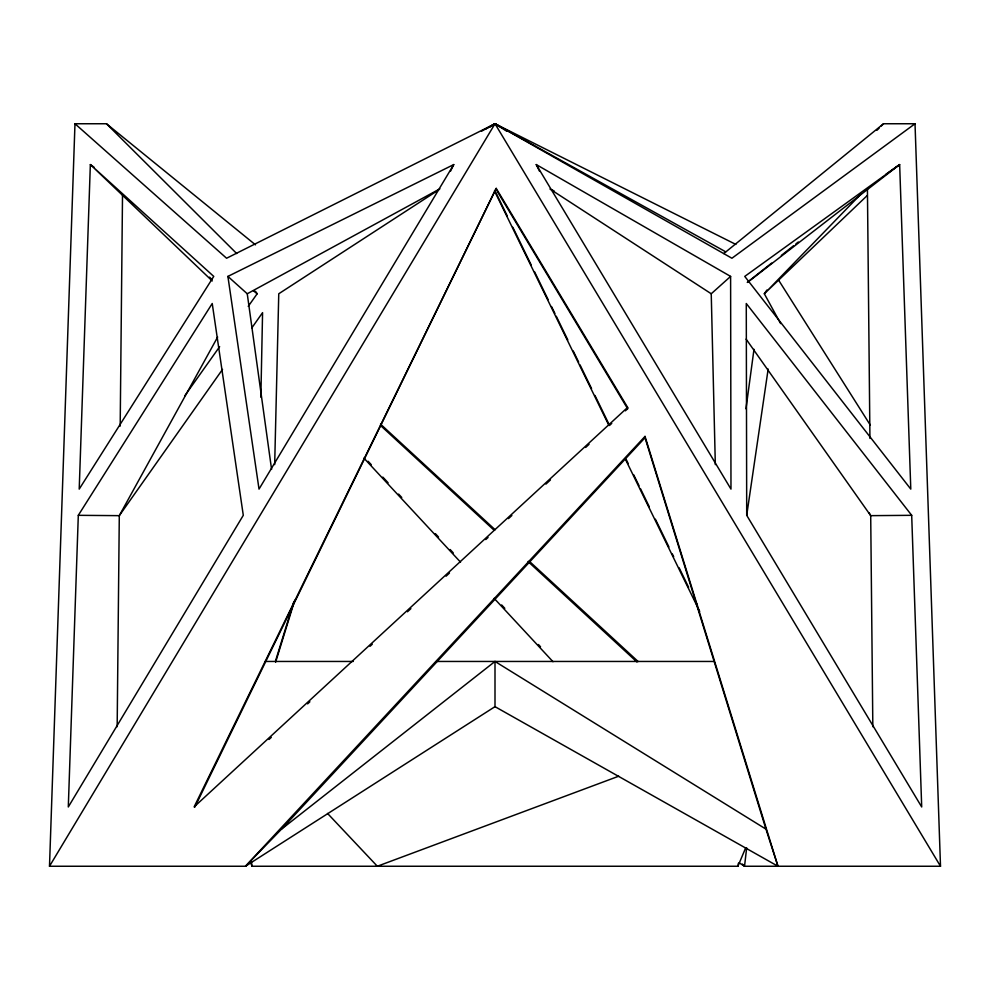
<?xml version="1.0" encoding="UTF-8"?>
<svg xmlns="http://www.w3.org/2000/svg" width="990" height="990" viewBox="0 0 990 990"><rect width="100%" height="100%" fill="white"/><g stroke="black" fill="none" stroke-linecap="round" stroke-linejoin="round"><path stroke-width="1.49" d="M117.167 726.722L119.295 515.654L217.651 337.021M120.186 426.108L122.513 195.079M260.853 397.238L262.573 312.654L251.893 327.789M274.675 464.632L278.759 293.77L438.706 189.882M495 706.662L777.967 866.25L765.963 829.125L495 661.456L495 706.662L245.471 866.25L49.5 866.25L74.98 123.75L106.475 123.75L255.494 244.839M78.309 515.32L68.298 806.974L243.292 515.32L212.231 303.509L78.309 515.32L119.295 515.654L222.527 369.394M746.67 847.836L744.529 866.25L940.5 866.25L915.02 123.75L883.526 123.75L723.777 253.564M745.965 408.821L753.996 349.284M746.707 515.32L746.274 303.509L911.691 515.32L921.702 806.974L746.707 515.32L768.166 369.035M250.272 861.981L252.079 866.25L737.921 866.25L738.404 863.206M275.604 662.223L294.772 600.2M275.542 660.924L293.807 601.833M737.921 866.25L745.73 847.725M496.2 188.36L194.127 806.887L627.635 407.41L496.2 188.36L194.807 807.147M450.45 171.282L453.742 164.575L227.898 276.408L259.021 489.11L453.742 164.575M49.5 866.25L495 123.75L735.892 244.443M766.891 290.045L764.33 293.77L780.652 323.606M184.796 395.777L219.644 346.661M248.23 306.368L257.165 293.77L255.47 291.283M645.022 436.392L245.471 866.25L281.531 829.125L645.022 437.729L645.022 436.392L777.967 866.25M860.966 194.028L764.33 293.77L867.228 195.537M876.954 130.296L879.145 128.118M881.335 125.928L883.526 123.75M269.033 739.456L271.297 737.364M307.618 703.878L309.882 701.786M370.025 646.309L372.302 644.218M407.484 611.771L410.887 608.627M446.069 576.192L449.472 573.049M485.781 539.562L488.058 537.459M508.476 518.624L511.88 515.481M545.936 484.085L550.465 479.903M585.647 447.455L589.05 444.312M609.481 425.477L611.746 423.386M625.371 410.825L627.635 408.734L627.635 407.41M715.324 464.632L711.241 293.77L730.608 276.408L536.258 164.575L539.55 171.282M747.388 282.261L771.631 263.093M781.333 255.432L793.46 245.842M795.873 243.924L798.299 242.006M281.531 829.125L495 661.456M747.45 282.447L899.65 164.575L910.788 489.11L744.752 276.408L899.65 164.575L886.013 174.215M915.02 123.75L731.919 258.242L495 123.75L226.586 258.242L74.98 123.75M489.803 127.054L495 123.75L725.67 251.794M485.632 129.071L495 123.75L506.682 131.175M481.511 131.237L495 123.75L940.5 866.25M271.582 469.396L247.253 293.77L439.857 188.855M618.701 776.21L377.339 866.25L327.542 813.434M911.691 515.32L870.705 515.654L746.126 339.137M265.097 661.456L353.232 661.456M436.367 661.456L714.112 661.456M551.504 189.585L554.214 191.07M739.332 862.921L744.529 866.25L742.401 864.072M550.007 189.053L711.241 293.77M94.062 167.199L90.35 164.575L79.212 489.11L213.753 276.408L90.35 164.575L212.244 280.95M253.527 290.887L257.165 293.77M227.898 276.408L247.253 293.77M380.519 424.141L495.136 529.761M529.18 561.132L638.129 661.53M380.519 425.477L493.998 530.133M528.054 561.54L636.991 662.013M106.475 123.75L236.697 253.551M209.558 277.138L211.712 279.366M368.107 461.278L371.262 464.669M382.833 477.106L388.092 482.761M398.599 494.084L401.754 497.475M435.402 533.672L438.558 537.063M450.128 549.512L453.272 552.903M501.645 604.939L504.801 608.33M538.449 644.527L540.54 646.792M363.887 458.085L460.536 562.159M494.159 598.356L552.989 661.704M778.722 280.319L870.346 425.168M536.258 164.575L730.979 489.11L730.608 276.408M496.2 189.498L627.635 408.734M869.22 512.944L870.705 515.654L872.834 726.722M495.829 192.53L507.375 216.154M512.808 227.279L531.135 264.8M534.526 271.755L548.101 299.549M551.492 306.504L554.895 313.459M556.244 316.231L567.79 339.867M573.222 350.98L578.643 362.105M580.004 364.877L591.55 388.513M594.941 395.456L608.516 423.262M626.163 459.397L628.205 463.568M633.637 474.693L639.057 485.805M640.419 488.59L649.242 506.657M655.355 519.168L668.931 546.963M672.321 553.917L673.683 556.689M679.115 567.814L688.619 587.268M694.052 598.393L697.443 605.348M494.468 190.884L608.937 425.453M625.185 458.766L699.695 611.436M645.022 437.729L765.963 829.125M251.349 861.696L252.079 866.25M867.426 188.917L869.938 438.434"/></g></svg>
